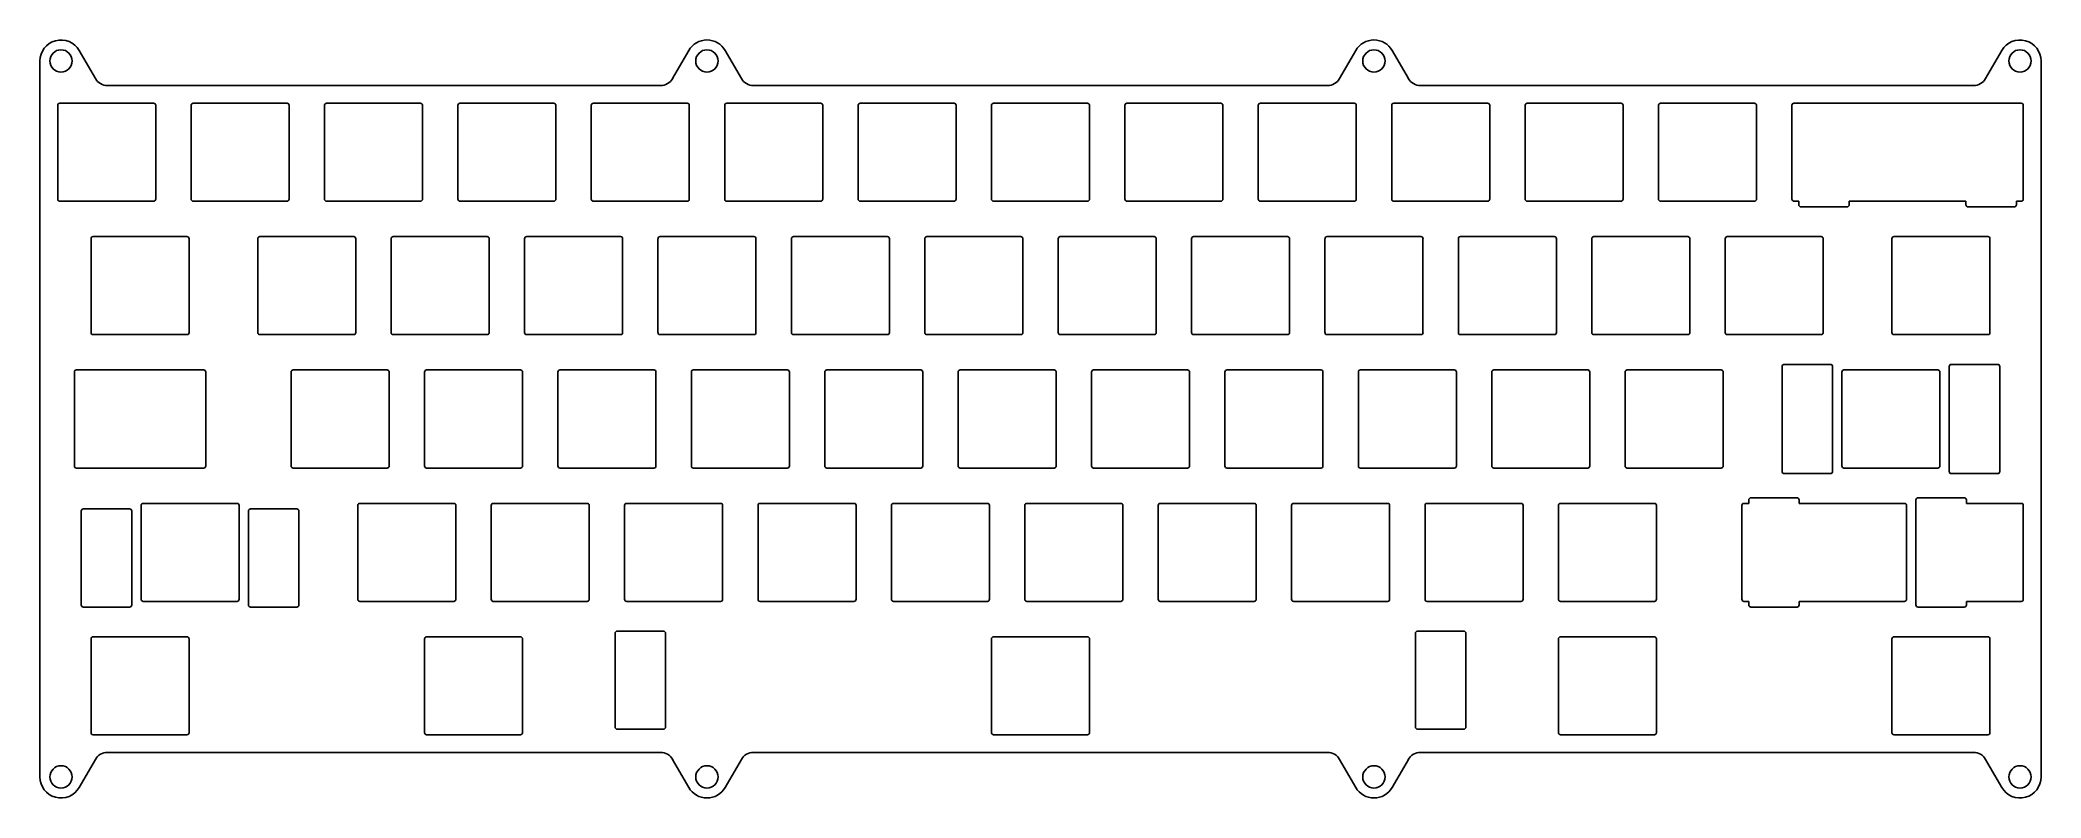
# Model space of a CAD drawing. Header units: millimetres. Extents: x -10 to 276, y -92 to 16.
import ezdxf

# ---------------------------------------------------------------- set-up
doc = ezdxf.new("R2010")
doc.units = ezdxf.units.MM

msp = doc.modelspace()

# ---------------------------------------------------------------- linework, layer by layer
at = {"color": 7, "linetype": 'Continuous', "lineweight": 25}
for p, q in [((-3.93, 14.53), (-1.62, 10.53)), ((83.13, 14.53), (80.82, 10.53)), ((88.32, 14.53), (90.63, 10.53)), ((178.38, 14.53), (176.07, 10.53)), ((183.57, 14.53), (185.88, 10.53)), ((270.63, 14.53), (268.32, 10.53)), ((-9.53, 13.03), (-9.53, -89.22)), ((276.23, 13.03), (276.23, -89.22)), ((0.11, 9.53), (79.09, 9.53)), ((92.36, 9.53), (174.34, 9.53)), ((187.61, 9.53), (266.59, 9.53)), ((-7, -6.7), (-7, 6.7)), ((-6.7, 7), (6.7, 7)), ((7, -6.7), (7, 6.7)), ((12.05, -6.7), (12.05, 6.7)), ((12.35, 7), (25.75, 7)), ((26.05, -6.7), (26.05, 6.7)), ((31.1, -6.7), (31.1, 6.7)), ((31.4, 7), (44.8, 7)), ((45.1, -6.7), (45.1, 6.7)), ((50.15, -6.7), (50.15, 6.7)), ((50.45, 7), (63.85, 7)), ((64.15, -6.7), (64.15, 6.7)), ((69.2, -6.7), (69.2, 6.7)), ((69.5, 7), (82.9, 7)), ((83.2, -6.7), (83.2, 6.7)), ((88.25, -6.7), (88.25, 6.7)), ((88.55, 7), (101.95, 7)), ((102.25, -6.7), (102.25, 6.7)), ((107.3, -6.7), (107.3, 6.7)), ((107.6, 7), (121, 7)), ((121.3, -6.7), (121.3, 6.7)), ((126.35, -6.7), (126.35, 6.7)), ((126.65, 7), (140.05, 7)), ((140.35, -6.7), (140.35, 6.7)), ((145.4, -6.7), (145.4, 6.7)), ((145.7, 7), (159.1, 7)), ((159.4, -6.7), (159.4, 6.7)), ((164.45, -6.7), (164.45, 6.7)), ((164.75, 7), (178.15, 7)), ((178.45, -6.7), (178.45, 6.7)), ((183.5, -6.7), (183.5, 6.7)), ((183.8, 7), (197.2, 7)), ((197.5, -6.7), (197.5, 6.7)), ((202.55, -6.7), (202.55, 6.7)), ((202.85, 7), (216.25, 7)), ((216.55, -6.7), (216.55, 6.7)), ((221.6, -6.7), (221.6, 6.7)), ((221.9, 7), (235.3, 7)), ((235.6, -6.7), (235.6, 6.7)), ((240.65, -6.7), (240.65, 6.7)), ((240.95, 7), (273.4, 7)), ((273.7, -6.7), (273.7, 6.7)), ((-6.7, -7), (6.7, -7)), ((12.35, -7), (25.75, -7)), ((31.4, -7), (44.8, -7)), ((50.45, -7), (63.85, -7)), ((69.5, -7), (82.9, -7)), ((88.55, -7), (101.95, -7)), ((107.6, -7), (121, -7)), ((126.65, -7), (140.05, -7)), ((145.7, -7), (159.1, -7)), ((164.75, -7), (178.15, -7)), ((183.8, -7), (197.2, -7)), ((202.85, -7), (216.25, -7)), ((221.9, -7), (235.3, -7)), ((240.95, -7), (241.64, -7)), ((241.64, -7), (241.64, -7.5)), ((241.94, -7.8), (248.54, -7.8)), ((248.84, -7), (248.84, -7.5)), ((248.84, -7), (265.51, -7)), ((265.51, -7), (265.51, -7.5)), ((265.81, -7.8), (272.41, -7.8)), ((272.71, -7), (272.71, -7.5)), ((272.71, -7), (273.4, -7)), ((-2.24, -25.75), (-2.24, -12.35)), ((-1.94, -12.05), (11.46, -12.05)), ((11.76, -25.75), (11.76, -12.35)), ((21.57, -25.75), (21.57, -12.35)), ((21.88, -12.05), (35.27, -12.05)), ((35.58, -25.75), (35.58, -12.35)), ((40.62, -25.75), (40.62, -12.35)), ((40.92, -12.05), (54.33, -12.05)), ((54.62, -25.75), (54.62, -12.35)), ((59.67, -25.75), (59.67, -12.35)), ((59.98, -12.05), (73.38, -12.05)), ((73.67, -25.75), (73.67, -12.35)), ((78.72, -25.75), (78.72, -12.35)), ((79.03, -12.05), (92.42, -12.05)), ((92.72, -25.75), (92.72, -12.35)), ((97.78, -25.75), (97.78, -12.35)), ((98.08, -12.05), (111.47, -12.05)), ((111.78, -25.75), (111.78, -12.35)), ((116.83, -25.75), (116.83, -12.35)), ((117.12, -12.05), (130.53, -12.05)), ((130.82, -25.75), (130.82, -12.35)), ((135.88, -25.75), (135.88, -12.35)), ((136.18, -12.05), (149.57, -12.05)), ((149.88, -25.75), (149.88, -12.35)), ((154.93, -25.75), (154.93, -12.35)), ((155.22, -12.05), (168.62, -12.05)), ((168.93, -25.75), (168.93, -12.35)), ((173.97, -25.75), (173.97, -12.35)), ((174.28, -12.05), (187.68, -12.05)), ((187.97, -25.75), (187.97, -12.35)), ((193.03, -25.75), (193.03, -12.35)), ((193.32, -12.05), (206.72, -12.05)), ((207.03, -25.75), (207.03, -12.35)), ((212.07, -25.75), (212.07, -12.35)), ((212.38, -12.05), (225.78, -12.05)), ((226.07, -25.75), (226.07, -12.35)), ((231.12, -25.75), (231.12, -12.35)), ((231.43, -12.05), (244.82, -12.05)), ((245.12, -25.75), (245.12, -12.35)), ((254.94, -25.75), (254.94, -12.35)), ((255.24, -12.05), (268.64, -12.05)), ((268.94, -25.75), (268.94, -12.35)), ((-1.94, -26.05), (11.46, -26.05)), ((21.88, -26.05), (35.27, -26.05)), ((40.92, -26.05), (54.33, -26.05)), ((59.98, -26.05), (73.38, -26.05)), ((79.03, -26.05), (92.42, -26.05)), ((98.08, -26.05), (111.47, -26.05)), ((117.12, -26.05), (130.53, -26.05)), ((136.18, -26.05), (149.57, -26.05)), ((155.22, -26.05), (168.62, -26.05)), ((174.28, -26.05), (187.68, -26.05)), ((193.32, -26.05), (206.72, -26.05)), ((212.38, -26.05), (225.78, -26.05)), ((231.43, -26.05), (244.82, -26.05)), ((255.24, -26.05), (268.64, -26.05)), ((-4.62, -44.8), (-4.62, -31.4)), ((-4.32, -31.1), (13.84, -31.1)), ((14.14, -44.8), (14.14, -31.4)), ((26.34, -44.8), (26.34, -31.4)), ((26.64, -31.1), (40.04, -31.1)), ((40.34, -44.8), (40.34, -31.4)), ((45.39, -44.8), (45.39, -31.4)), ((45.69, -31.1), (59.09, -31.1)), ((59.39, -44.8), (59.39, -31.4)), ((64.44, -44.8), (64.44, -31.4)), ((64.74, -31.1), (78.14, -31.1)), ((78.44, -44.8), (78.44, -31.4)), ((83.49, -44.8), (83.49, -31.4)), ((83.79, -31.1), (97.19, -31.1)), ((97.49, -44.8), (97.49, -31.4)), ((102.54, -44.8), (102.54, -31.4)), ((102.84, -31.1), (116.24, -31.1)), ((116.54, -44.8), (116.54, -31.4)), ((121.59, -44.8), (121.59, -31.4)), ((121.89, -31.1), (135.29, -31.1)), ((135.59, -44.8), (135.59, -31.4)), ((140.64, -44.8), (140.64, -31.4)), ((140.94, -31.1), (154.34, -31.1)), ((154.64, -44.8), (154.64, -31.4)), ((159.69, -44.8), (159.69, -31.4)), ((159.99, -31.1), (173.39, -31.1)), ((173.69, -44.8), (173.69, -31.4)), ((178.74, -44.8), (178.74, -31.4)), ((179.04, -31.1), (192.44, -31.1)), ((192.74, -44.8), (192.74, -31.4)), ((197.79, -44.8), (197.79, -31.4)), ((198.09, -31.1), (211.49, -31.1)), ((211.79, -44.8), (211.79, -31.4)), ((216.84, -44.8), (216.84, -31.4)), ((217.14, -31.1), (230.54, -31.1)), ((230.84, -44.8), (230.84, -31.4)), ((239.26, -30.6), (239.26, -45.6)), ((246.16, -30.3), (239.56, -30.3)), ((246.46, -45.6), (246.46, -30.6)), ((247.79, -44.8), (247.79, -31.4)), ((248.09, -31.1), (261.49, -31.1)), ((261.79, -44.8), (261.79, -31.4)), ((263.13, -30.6), (263.13, -45.6)), ((270.03, -30.3), (263.43, -30.3)), ((270.33, -45.6), (270.33, -30.6)), ((-4.32, -45.1), (13.84, -45.1)), ((26.64, -45.1), (40.04, -45.1)), ((45.69, -45.1), (59.09, -45.1)), ((64.74, -45.1), (78.14, -45.1)), ((83.79, -45.1), (97.19, -45.1)), ((102.84, -45.1), (116.24, -45.1)), ((121.89, -45.1), (135.29, -45.1)), ((140.94, -45.1), (154.34, -45.1)), ((159.99, -45.1), (173.39, -45.1)), ((179.04, -45.1), (192.44, -45.1)), ((198.09, -45.1), (211.49, -45.1)), ((217.14, -45.1), (230.54, -45.1)), ((248.09, -45.1), (261.49, -45.1)), ((239.56, -45.9), (246.16, -45.9)), ((263.43, -45.9), (270.03, -45.9)), ((-3.63, -51.25), (-3.63, -64.65)), ((3.27, -50.95), (-3.33, -50.95)), ((3.57, -64.65), (3.57, -51.25)), ((4.91, -63.85), (4.91, -50.45)), ((5.21, -50.15), (18.61, -50.15)), ((18.91, -63.85), (18.91, -50.45)), ((20.24, -51.25), (20.24, -64.65)), ((27.14, -50.95), (20.54, -50.95)), ((27.44, -64.65), (27.44, -51.25)), ((35.86, -63.85), (35.86, -50.45)), ((36.16, -50.15), (49.56, -50.15)), ((49.86, -63.85), (49.86, -50.45)), ((54.91, -63.85), (54.91, -50.45)), ((55.21, -50.15), (68.61, -50.15)), ((68.91, -63.85), (68.91, -50.45)), ((73.96, -63.85), (73.96, -50.45)), ((74.26, -50.15), (87.66, -50.15)), ((87.96, -63.85), (87.96, -50.45)), ((93.01, -63.85), (93.01, -50.45)), ((93.31, -50.15), (106.71, -50.15)), ((107.01, -63.85), (107.01, -50.45)), ((112.06, -63.85), (112.06, -50.45)), ((112.36, -50.15), (125.76, -50.15)), ((126.06, -63.85), (126.06, -50.45)), ((131.11, -63.85), (131.11, -50.45)), ((131.41, -50.15), (144.81, -50.15)), ((145.11, -63.85), (145.11, -50.45)), ((150.16, -63.85), (150.16, -50.45)), ((150.46, -50.15), (163.86, -50.15)), ((164.16, -63.85), (164.16, -50.45)), ((169.21, -63.85), (169.21, -50.45)), ((169.51, -50.15), (182.91, -50.15)), ((183.21, -63.85), (183.21, -50.45)), ((188.26, -63.85), (188.26, -50.45)), ((188.56, -50.15), (201.96, -50.15)), ((202.26, -63.85), (202.26, -50.45)), ((207.31, -63.85), (207.31, -50.45)), ((207.61, -50.15), (221.01, -50.15)), ((221.31, -63.85), (221.31, -50.45)), ((233.51, -63.85), (233.51, -50.45)), ((233.81, -50.15), (234.49, -50.15)), ((234.49, -49.65), (234.49, -50.15)), ((234.79, -49.35), (241.39, -49.35)), ((241.69, -49.65), (241.69, -50.15)), ((241.69, -50.15), (256.73, -50.15)), ((257.03, -63.85), (257.03, -50.45)), ((258.37, -49.65), (258.37, -64.65)), ((258.67, -49.35), (265.27, -49.35)), ((265.57, -49.65), (265.57, -50.15)), ((265.57, -50.15), (273.4, -50.15)), ((273.7, -63.85), (273.7, -50.45)), ((-3.33, -64.95), (3.27, -64.95)), ((5.21, -64.15), (18.61, -64.15)), ((20.54, -64.95), (27.14, -64.95)), ((36.16, -64.15), (49.56, -64.15)), ((55.21, -64.15), (68.61, -64.15)), ((74.26, -64.15), (87.66, -64.15)), ((93.31, -64.15), (106.71, -64.15)), ((112.36, -64.15), (125.76, -64.15)), ((131.41, -64.15), (144.81, -64.15)), ((150.46, -64.15), (163.86, -64.15)), ((169.51, -64.15), (182.91, -64.15)), ((188.56, -64.15), (201.96, -64.15)), ((207.61, -64.15), (221.01, -64.15)), ((233.81, -64.15), (234.49, -64.15)), ((234.49, -64.15), (234.49, -64.65)), ((234.79, -64.95), (241.39, -64.95)), ((241.69, -64.15), (241.69, -64.65)), ((241.69, -64.15), (256.73, -64.15)), ((258.67, -64.95), (265.27, -64.95)), ((265.57, -64.15), (265.57, -64.65)), ((265.57, -64.15), (273.4, -64.15)), ((79.5, -68.4), (72.9, -68.4)), ((193.8, -68.4), (187.2, -68.4)), ((-2.24, -82.9), (-2.24, -69.5)), ((-1.94, -69.2), (11.46, -69.2)), ((11.76, -82.9), (11.76, -69.5)), ((45.39, -82.9), (45.39, -69.5)), ((45.69, -69.2), (59.09, -69.2)), ((59.39, -82.9), (59.39, -69.5)), ((72.6, -68.7), (72.6, -82.1)), ((79.8, -82.1), (79.8, -68.7)), ((126.35, -82.9), (126.35, -69.5)), ((126.65, -69.2), (140.05, -69.2)), ((140.35, -82.9), (140.35, -69.5)), ((186.9, -68.7), (186.9, -82.1)), ((194.1, -82.1), (194.1, -68.7)), ((207.31, -82.9), (207.31, -69.5)), ((207.61, -69.2), (221.01, -69.2)), ((221.31, -82.9), (221.31, -69.5)), ((254.94, -82.9), (254.94, -69.5)), ((255.24, -69.2), (268.64, -69.2)), ((268.94, -82.9), (268.94, -69.5)), ((72.9, -82.4), (79.5, -82.4)), ((187.2, -82.4), (193.8, -82.4)), ((-1.94, -83.2), (11.46, -83.2)), ((0.11, -85.72), (79.09, -85.72)), ((45.69, -83.2), (59.09, -83.2)), ((92.36, -85.72), (174.34, -85.72)), ((126.65, -83.2), (140.05, -83.2)), ((187.61, -85.72), (266.59, -85.72)), ((207.61, -83.2), (221.01, -83.2)), ((255.24, -83.2), (268.64, -83.2)), ((-3.93, -90.72), (-1.62, -86.72)), ((83.13, -90.72), (80.82, -86.72)), ((88.32, -90.72), (90.63, -86.72)), ((178.38, -90.72), (176.07, -86.72)), ((183.57, -90.72), (185.88, -86.72)), ((270.63, -90.72), (268.32, -86.72))]:
    msp.add_line(p, q, dxfattribs=at)
for centre in [(-6.53, 13.03), (85.72, 13.03), (180.97, 13.03), (273.23, 13.03), (-6.53, -89.22), (85.72, -89.22), (180.97, -89.22), (273.23, -89.22)]:
    msp.add_circle(centre, 1.6, dxfattribs=at)
for centre, radius, start, end in [((-6.53, 13.03), 3, 30, 180), ((85.72, 13.03), 3, 30, 150), ((180.97, 13.03), 3, 30, 150), ((273.23, 13.03), 3, 0, 150), ((0.11, 11.53), 2, 210, 270), ((79.09, 11.53), 2, 270, 330), ((92.36, 11.53), 2, 210, 270), ((174.34, 11.53), 2, 270, 330), ((187.61, 11.53), 2, 210, 270), ((266.59, 11.53), 2, 270, 330), ((-6.7, 6.7), 0.3, 90, 180), ((6.7, 6.7), 0.3, 0, 90), ((12.35, 6.7), 0.3, 90, 180), ((25.75, 6.7), 0.3, 0, 90), ((31.4, 6.7), 0.3, 90, 180), ((44.8, 6.7), 0.3, 0, 90), ((50.45, 6.7), 0.3, 90, 180), ((63.85, 6.7), 0.3, 0, 90), ((69.5, 6.7), 0.3, 90, 180), ((82.9, 6.7), 0.3, 0, 90), ((88.55, 6.7), 0.3, 90, 180), ((101.95, 6.7), 0.3, 0, 90), ((107.6, 6.7), 0.3, 90, 180), ((121, 6.7), 0.3, 0, 90), ((126.65, 6.7), 0.3, 90, 180), ((140.05, 6.7), 0.3, 360, 90), ((145.7, 6.7), 0.3, 90, 180), ((159.1, 6.7), 0.3, 360, 90), ((164.75, 6.7), 0.3, 90, 180), ((178.15, 6.7), 0.3, 360, 90), ((183.8, 6.7), 0.3, 90, 180), ((197.2, 6.7), 0.3, 360, 90), ((202.85, 6.7), 0.3, 90, 180), ((216.25, 6.7), 0.3, 360, 90), ((221.9, 6.7), 0.3, 90, 180), ((235.3, 6.7), 0.3, 360, 90), ((240.95, 6.7), 0.3, 90, 180), ((273.4, 6.7), 0.3, 0, 90), ((-6.7, -6.7), 0.3, 180, 270), ((6.7, -6.7), 0.3, 270, 360), ((12.35, -6.7), 0.3, 180, 270), ((25.75, -6.7), 0.3, 270, 0), ((31.4, -6.7), 0.3, 180, 270), ((44.8, -6.7), 0.3, 270, 0), ((50.45, -6.7), 0.3, 180, 270), ((63.85, -6.7), 0.3, 270, 0), ((69.5, -6.7), 0.3, 180, 270), ((82.9, -6.7), 0.3, 270, 0), ((88.55, -6.7), 0.3, 180, 270), ((101.95, -6.7), 0.3, 270, 360), ((107.6, -6.7), 0.3, 180, 270), ((121, -6.7), 0.3, 270, 360), ((126.65, -6.7), 0.3, 180, 270), ((140.05, -6.7), 0.3, 270, 0), ((145.7, -6.7), 0.3, 180, 270), ((159.1, -6.7), 0.3, 270, 0), ((164.75, -6.7), 0.3, 180, 270), ((178.15, -6.7), 0.3, 270, 0), ((183.8, -6.7), 0.3, 180, 270), ((197.2, -6.7), 0.3, 270, 0), ((202.85, -6.7), 0.3, 180, 270), ((216.25, -6.7), 0.3, 270, 0), ((221.9, -6.7), 0.3, 180, 270), ((235.3, -6.7), 0.3, 270, 0), ((240.95, -6.7), 0.3, 180, 270), ((241.94, -7.5), 0.3, 180, 270), ((248.54, -7.5), 0.3, 270, 360), ((265.81, -7.5), 0.3, 180, 270), ((272.41, -7.5), 0.3, 270, 360), ((273.4, -6.7), 0.3, 270, 360), ((-1.94, -12.35), 0.3, 90, 180), ((11.46, -12.35), 0.3, 0, 90), ((21.88, -12.35), 0.3, 90, 180), ((35.27, -12.35), 0.3, 0, 90), ((40.92, -12.35), 0.3, 90, 180), ((54.33, -12.35), 0.3, 0, 90), ((59.98, -12.35), 0.3, 90, 180), ((73.38, -12.35), 0.3, 0, 90), ((79.03, -12.35), 0.3, 90, 180), ((92.42, -12.35), 0.3, 0, 90), ((98.08, -12.35), 0.3, 90, 180), ((111.47, -12.35), 0.3, 0, 90), ((117.12, -12.35), 0.3, 90, 180), ((130.53, -12.35), 0.3, 360, 90), ((136.18, -12.35), 0.3, 90, 180), ((149.57, -12.35), 0.3, 360, 90), ((155.22, -12.35), 0.3, 90, 180), ((168.62, -12.35), 0.3, 360, 90), ((174.28, -12.35), 0.3, 90, 180), ((187.68, -12.35), 0.3, 360, 90), ((193.32, -12.35), 0.3, 90, 180), ((206.72, -12.35), 0.3, 360, 90), ((212.38, -12.35), 0.3, 90, 180), ((225.78, -12.35), 0.3, 360, 90), ((231.43, -12.35), 0.3, 90, 180), ((244.82, -12.35), 0.3, 360, 90), ((255.24, -12.35), 0.3, 90, 180), ((268.64, -12.35), 0.3, 0, 90), ((-1.94, -25.75), 0.3, 180, 270), ((11.46, -25.75), 0.3, 270, 0), ((21.88, -25.75), 0.3, 180, 270), ((35.27, -25.75), 0.3, 270, 0), ((40.92, -25.75), 0.3, 180, 270), ((54.33, -25.75), 0.3, 270, 0), ((59.98, -25.75), 0.3, 180, 270), ((73.38, -25.75), 0.3, 270, 0), ((79.03, -25.75), 0.3, 180, 270), ((92.42, -25.75), 0.3, 270, 360), ((98.08, -25.75), 0.3, 180, 270), ((111.47, -25.75), 0.3, 270, 0), ((117.12, -25.75), 0.3, 180, 270), ((130.53, -25.75), 0.3, 270, 0), ((136.18, -25.75), 0.3, 180, 270), ((149.57, -25.75), 0.3, 270, 0), ((155.22, -25.75), 0.3, 180, 270), ((168.62, -25.75), 0.3, 270, 0), ((174.28, -25.75), 0.3, 180, 270), ((187.68, -25.75), 0.3, 270, 0), ((193.32, -25.75), 0.3, 180, 270), ((206.72, -25.75), 0.3, 270, 0), ((212.38, -25.75), 0.3, 180, 270), ((225.78, -25.75), 0.3, 270, 0), ((231.43, -25.75), 0.3, 180, 270), ((244.82, -25.75), 0.3, 270, 0), ((255.24, -25.75), 0.3, 180, 270), ((268.64, -25.75), 0.3, 270, 360), ((-4.32, -31.4), 0.3, 90, 180), ((13.84, -31.4), 0.3, 0, 90), ((26.64, -31.4), 0.3, 90, 180), ((40.04, -31.4), 0.3, 360, 90), ((45.69, -31.4), 0.3, 90, 180), ((59.09, -31.4), 0.3, 0, 90), ((64.74, -31.4), 0.3, 90, 180), ((78.14, -31.4), 0.3, 0, 90), ((83.79, -31.4), 0.3, 90, 180), ((97.19, -31.4), 0.3, 360, 90), ((102.84, -31.4), 0.3, 90, 180), ((116.24, -31.4), 0.3, 0, 90), ((121.89, -31.4), 0.3, 90, 180), ((135.29, -31.4), 0.3, 360, 90), ((140.94, -31.4), 0.3, 90, 180), ((154.34, -31.4), 0.3, 360, 90), ((159.99, -31.4), 0.3, 90, 180), ((173.39, -31.4), 0.3, 360, 90), ((179.04, -31.4), 0.3, 90, 180), ((192.44, -31.4), 0.3, 360, 90), ((198.09, -31.4), 0.3, 90, 180), ((211.49, -31.4), 0.3, 360, 90), ((217.14, -31.4), 0.3, 90, 180), ((230.54, -31.4), 0.3, 360, 90), ((239.56, -30.6), 0.3, 90, 180), ((246.16, -30.6), 0.3, 0, 90), ((248.09, -31.4), 0.3, 90, 180), ((261.49, -31.4), 0.3, 0, 90), ((263.43, -30.6), 0.3, 90, 180), ((270.03, -30.6), 0.3, 0, 90), ((-4.32, -44.8), 0.3, 180, 270), ((13.84, -44.8), 0.3, 270, 0), ((26.64, -44.8), 0.3, 180, 270), ((40.04, -44.8), 0.3, 270, 0), ((45.69, -44.8), 0.3, 180, 270), ((59.09, -44.8), 0.3, 270, 360), ((64.74, -44.8), 0.3, 180, 270), ((78.14, -44.8), 0.3, 270, 360), ((83.79, -44.8), 0.3, 180, 270), ((97.19, -44.8), 0.3, 270, 0), ((102.84, -44.8), 0.3, 180, 270), ((116.24, -44.8), 0.3, 270, 360), ((121.89, -44.8), 0.3, 180, 270), ((135.29, -44.8), 0.3, 270, 0), ((140.94, -44.8), 0.3, 180, 270), ((154.34, -44.8), 0.3, 270, 0), ((159.99, -44.8), 0.3, 180, 270), ((173.39, -44.8), 0.3, 270, 0), ((179.04, -44.8), 0.3, 180, 270), ((192.44, -44.8), 0.3, 270, 0), ((198.09, -44.8), 0.3, 180, 270), ((211.49, -44.8), 0.3, 270, 0), ((217.14, -44.8), 0.3, 180, 270), ((230.54, -44.8), 0.3, 270, 0), ((239.56, -45.6), 0.3, 180, 270), ((246.16, -45.6), 0.3, 270, 0), ((248.09, -44.8), 0.3, 180, 270), ((261.49, -44.8), 0.3, 270, 360), ((263.43, -45.6), 0.3, 180, 270), ((270.03, -45.6), 0.3, 270, 360), ((-3.33, -51.25), 0.3, 90, 180), ((3.27, -51.25), 0.3, 0, 90), ((5.21, -50.45), 0.3, 90, 180), ((18.61, -50.45), 0.3, 0, 90), ((20.54, -51.25), 0.3, 90, 180), ((27.14, -51.25), 0.3, 0, 90), ((36.16, -50.45), 0.3, 90, 180), ((49.56, -50.45), 0.3, 0, 90), ((55.21, -50.45), 0.3, 90, 180), ((68.61, -50.45), 0.3, 360, 90), ((74.26, -50.45), 0.3, 90, 180), ((87.66, -50.45), 0.3, 0, 90), ((93.31, -50.45), 0.3, 90, 180), ((106.71, -50.45), 0.3, 0, 90), ((112.36, -50.45), 0.3, 90, 180), ((125.76, -50.45), 0.3, 360, 90), ((131.41, -50.45), 0.3, 90, 180), ((144.81, -50.45), 0.3, 360, 90), ((150.46, -50.45), 0.3, 90, 180), ((163.86, -50.45), 0.3, 360, 90), ((169.51, -50.45), 0.3, 90, 180), ((182.91, -50.45), 0.3, 360, 90), ((188.56, -50.45), 0.3, 90, 180), ((201.96, -50.45), 0.3, 360, 90), ((207.61, -50.45), 0.3, 90, 180), ((221.01, -50.45), 0.3, 360, 90), ((233.81, -50.45), 0.3, 90, 180), ((234.79, -49.65), 0.3, 90, 180), ((241.39, -49.65), 0.3, 0, 90), ((256.73, -50.45), 0.3, 0, 90), ((258.67, -49.65), 0.3, 90, 180), ((265.27, -49.65), 0.3, 0, 90), ((273.4, -50.45), 0.3, 0, 90), ((-3.33, -64.65), 0.3, 180, 270), ((3.27, -64.65), 0.3, 270, 0), ((5.21, -63.85), 0.3, 180, 270), ((18.61, -63.85), 0.3, 270, 0), ((20.54, -64.65), 0.3, 180, 270), ((27.14, -64.65), 0.3, 270, 360), ((36.16, -63.85), 0.3, 180, 270), ((49.56, -63.85), 0.3, 270, 0), ((55.21, -63.85), 0.3, 180, 270), ((68.61, -63.85), 0.3, 270, 0), ((74.26, -63.85), 0.3, 180, 270), ((87.66, -63.85), 0.3, 270, 0), ((93.31, -63.85), 0.3, 180, 270), ((106.71, -63.85), 0.3, 270, 0), ((112.36, -63.85), 0.3, 180, 270), ((125.76, -63.85), 0.3, 270, 0), ((131.41, -63.85), 0.3, 180, 270), ((144.81, -63.85), 0.3, 270, 0), ((150.46, -63.85), 0.3, 180, 270), ((163.86, -63.85), 0.3, 270, 0), ((169.51, -63.85), 0.3, 180, 270), ((182.91, -63.85), 0.3, 270, 0), ((188.56, -63.85), 0.3, 180, 270), ((201.96, -63.85), 0.3, 270, 0), ((207.61, -63.85), 0.3, 180, 270), ((221.01, -63.85), 0.3, 270, 0), ((233.81, -63.85), 0.3, 180, 270), ((234.79, -64.65), 0.3, 180, 270), ((241.39, -64.65), 0.3, 270, 360), ((256.73, -63.85), 0.3, 270, 360), ((258.67, -64.65), 0.3, 180, 270), ((265.27, -64.65), 0.3, 270, 360), ((273.4, -63.85), 0.3, 270, 0), ((72.9, -68.7), 0.3, 90, 180), ((79.5, -68.7), 0.3, 360, 90), ((187.2, -68.7), 0.3, 90, 180), ((193.8, -68.7), 0.3, 360, 90), ((-1.94, -69.5), 0.3, 90, 180), ((11.46, -69.5), 0.3, 360, 90), ((45.69, -69.5), 0.3, 90, 180), ((59.09, -69.5), 0.3, 360, 90), ((126.65, -69.5), 0.3, 90, 180), ((140.05, -69.5), 0.3, 360, 90), ((207.61, -69.5), 0.3, 90, 180), ((221.01, -69.5), 0.3, 360, 90), ((255.24, -69.5), 0.3, 90, 180), ((268.64, -69.5), 0.3, 0, 90), ((72.9, -82.1), 0.3, 180, 270), ((79.5, -82.1), 0.3, 270, 360), ((187.2, -82.1), 0.3, 180, 270), ((193.8, -82.1), 0.3, 270, 360), ((-1.94, -82.9), 0.3, 180, 270), ((0.11, -87.72), 2, 90, 150), ((11.46, -82.9), 0.3, 270, 0), ((45.69, -82.9), 0.3, 180, 270), ((59.09, -82.9), 0.3, 270, 0), ((126.65, -82.9), 0.3, 180, 270), ((140.05, -82.9), 0.3, 270, 0), ((174.34, -87.72), 2, 30, 90), ((187.61, -87.72), 2, 90, 150), ((207.61, -82.9), 0.3, 180, 270), ((221.01, -82.9), 0.3, 270, 0), ((255.24, -82.9), 0.3, 180, 270), ((266.59, -87.72), 2, 30, 90), ((268.64, -82.9), 0.3, 270, 360), ((79.09, -87.72), 2, 30, 90), ((92.36, -87.72), 2, 90, 150), ((-6.53, -89.22), 3, 180, 330), ((85.72, -89.22), 3, 210, 330), ((180.97, -89.22), 3, 210, 330), ((273.23, -89.22), 3, 210, 360)]:
    msp.add_arc(centre, radius, start, end, dxfattribs=at)

doc.saveas('drawing.dxf')
